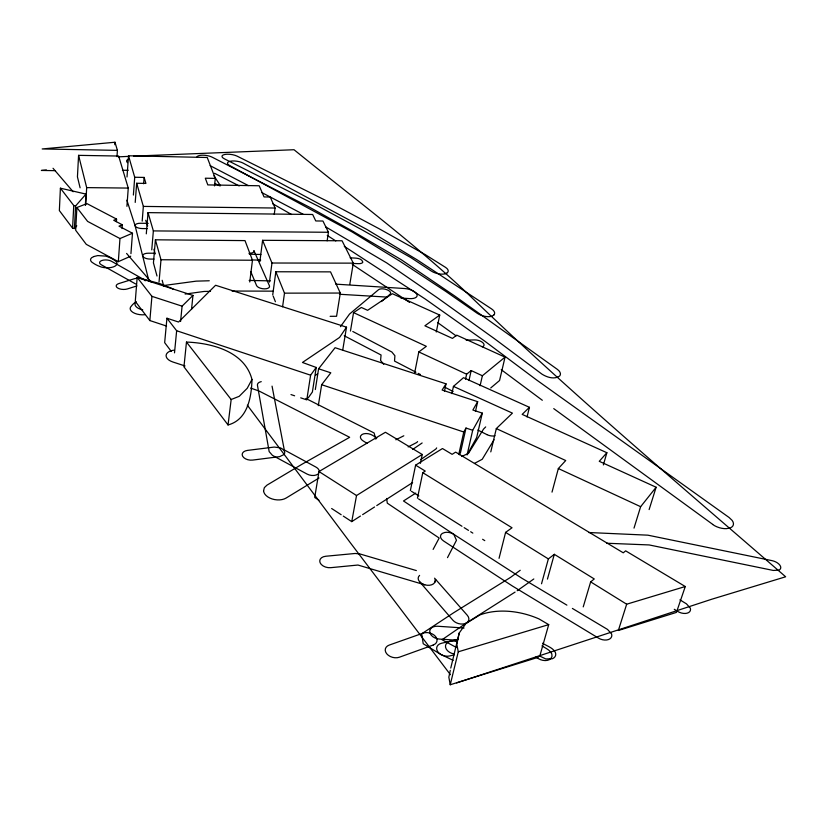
<?xml version="1.0" encoding="UTF-8"?>
<svg xmlns="http://www.w3.org/2000/svg" width="827" height="827" viewBox="0 0 827 827"><rect width="100%" height="100%" fill="white"/><g stroke="black" fill="none" stroke-linecap="round" stroke-linejoin="round"><path stroke-width="1.24" d="M85.367 205.272L85.998 194.087L60.402 188.194L59.358 210.575L72.58 228.159L74.409 228.583L76.787 225.781M72.58 228.159L73.758 205.51L60.402 188.194M74.409 228.583L75.608 205.944L85.998 194.087M126.924 206.336L128.257 188.08L118.654 156.045L78.575 155.352L77.438 176.864L80.105 187.812M116.4 221.636L116.576 219.103L86.928 203.607L76.88 207.536L75.671 230.268L86.277 244.347L118.323 261.652L130.738 256.184M85.708 204.807L86.68 187.615L78.575 155.352M114.819 144.715L114.984 142.244L42.187 148.953L117.403 150.369L116.979 156.603M118.323 261.652L119.967 238.558L132.485 233.235L130.935 253.631M122.024 228.593L122.293 224.789L113.712 220.282L116.576 219.103M127.007 176.999L128.526 155.776L207.246 157.502L215.299 178.394L214.503 185.899M133.385 195.048L134.718 177.257L128.526 155.776M135.215 202.419L136.672 183.263L145.914 183.418L144.125 177.433L134.718 177.257M143.629 183.77L144.125 177.433M191.533 309.329L192.96 295.425L137.168 277.407L135.277 301.369L149.852 320.556L166.568 326.076M142.182 221.14L143.35 206.409L136.672 183.263M146.296 233.834L148.023 212.632L312.658 214.482L315.769 220.954L322.943 221.026L328.443 232.273L327.13 240.833M151.755 249.868L153.357 230.909L148.023 212.632M249.764 281.986L252.462 260.236L244.999 240.605L155.404 239.799L153.44 262.903L156.996 276.011M149.852 320.556L151.92 296.345L137.168 277.407M159.042 281.935L160.996 259.75L155.404 239.799M342.781 349.718L346.523 327.172L215.599 285.263L178.56 322.023L166.93 318.23L164.666 342.647L171.313 351.423M174.507 352.86L176.647 330.738L166.93 318.23M180.586 321.476L182.085 306.166L192.96 295.425M186.468 342.068L183.956 366.826L228.045 424.944C247.811 419.734 251.522 396.857 251.977 379.469C244.792 351.516 211.846 342.978 186.468 342.068L231.167 399.513L228.045 424.944M259.885 261.58L262.593 240.306L342.058 240.771L353.294 263.141L349.79 284.426M274.254 214.369L275.081 208.032L270.243 197.022L264.03 196.929L259.202 185.765L207.815 184.907L205.313 178.208L215.299 178.394M269.437 282.1L271.969 263.017L262.593 240.306M272.724 294.898L275.836 271.763L330.531 271.866L340.31 293.047L336.568 316.276L330.128 316.317M282.596 306.734L284.488 293.151L275.836 271.763M346.523 327.172L339.566 337.447L302.455 362.464L316.224 367.457L310.611 375.189L306.786 399.886L300.708 397.839M316.224 367.457L312.379 392.019L308.182 397.921M315.335 389.538L318.602 368.78L335.09 347.712L446.011 383.831L444.481 391.068M318.302 405.664L321.651 384.71L330.8 372.812L318.602 368.78M420.395 463.337L422.235 454.478L385.434 432.273L318.984 471.545L314.715 497.482L318.943 500.232M350.462 331.038L353.553 312.627L361.347 307.458L367.601 310.321L392.36 293.709L439.726 315.066L436.284 331.999M343.288 516.1L351.754 521.62L356.53 495.528L422.235 454.478M414.616 373.101L418.813 351.93L426.339 346.327L353.553 312.627M410.357 490.607L415.609 465.156L442.476 448.534L452.121 454.333L455.646 452.121L623.258 552.808L625.657 550.854L685.273 586.529L676.445 612.404L618.338 630.505L626.67 604.206L685.273 586.529M417.428 498.205L422.783 472.682L425.264 471.09L415.609 465.156M539.917 655.635L548.714 624.633L539.008 618.937A62.521 41.402 18.2 0 0 479.794 614.988L465.88 623.568L459.202 633.048L456.835 644.305L458.282 651.8L450.229 684.756L538.346 657.248M450.291 670.346L448.844 677.179L450.229 684.756M450.767 668.061L459.202 633.048M451.893 393.621L453.444 386.395L463.492 377.681L529.445 407.318L527.047 416.942M465.518 379.211L466.624 374.197L471.173 370.558L482.368 375.758L505.039 357.14L456.721 335.152L452.462 338.398L424.892 325.797L439.726 315.066M468.971 380.554L471.173 370.558M458.789 454.281L463.782 432.004L466.004 428.055L472.693 430.267L482.296 413.118L472.868 410.027L477.675 401.674L442.114 390.044L446.011 383.831M466.004 428.055L460.463 452.751L459.357 454.757M480.094 385.764L482.368 375.758M475.473 411.37L477.675 401.674M467.079 454.964L472.693 430.267M482.296 413.118L476.683 437.524L467.679 453.868M505.039 357.14L499.56 380.523L490.731 387.956M490.783 451.893L496.314 428.593L512.42 413.128L453.444 386.395M263.596 490.659L264.351 487.651L266.966 485.149L301.979 464.257L349.666 437.307L259.12 391.057L250.653 388.08M499.043 558.328L505.597 532.381L512.027 527.781L422.783 472.682M552.012 492.127L558.349 468.537L565.72 460.536L496.314 428.593M541.53 583.779L548.363 558.918L554.307 554.317L594.262 578.952L590.654 581.888L583.231 606.894M547.443 579.096L554.307 554.317M603.369 464.929L606.873 452.72L522.168 414.389L529.445 407.318M634.009 528.122L640.636 506.693L656.131 487.237L599.255 461.311L606.873 452.72M649.123 509.577L656.131 487.237M434.785 582.322L435.943 580.078M447.5 557.646L456.463 540.258L453.744 534.294L403.504 500.976L415.712 493.119M433.121 549.397L439.178 538.046L387.294 503.157L386.643 498.464M251.977 379.469L247.221 388.297L239.23 396.309L231.167 399.513M494.07 439.726L482.234 459.274L474.512 463.389M340.445 326.696L349.542 314.053L378.487 289.75A6.492 2.936 12.2 0 1 386.953 289.739A6.492 2.936 12.2 0 1 390.075 294.236L381.464 301.566M485.687 426.918L483.506 429.13L468.444 453.392L461.621 456.473M533.818 578.972L517.175 590.747M520.224 570.279L510.424 577.463L453.672 612.745L421.718 633.782L423.217 643.747L440.75 654.395L453.186 660.349M315.552 375.251L317.651 373.783M420.788 459.554L435.498 449.299A7.619 4.331 14 0 0 436.646 447.893M412.652 449.474L422.142 442.972M351.754 521.62L360.448 516.038M362.629 514.642L374.579 506.972M376.761 505.576L412.621 482.565M515.076 592.091L466.748 622.772L442.042 639.747L456.421 647.5M319.005 478.006L286.173 498.019A13.056 8.167 8.8 0 1 272.145 498.96A13.056 8.167 8.8 0 1 263.565 490.762M408.166 446.9L416.115 442.817A7.598 4.3 13.6 0 0 417.573 441.566M395.844 439.788L403.814 435.788M122.293 224.789L118.995 226.153L132.485 233.235M456.638 682.916L711.716 599.244L785.65 576.781C678.781 484.002 570.413 392.825 468.537 294.495C413.572 242.466 352.664 197.415 294.03 149.728L133.788 156.127M136.931 285.925L127.286 288.964A6.905 3.184 3.2 0 1 117.61 287.972A6.905 3.184 3.2 0 1 118.861 283.558L134.512 278.689A6.833 3.132 3.5 0 1 145.273 280.818M458.282 651.8L548.714 624.633M450.126 641.276L458.385 639.178M454.168 654.901L449.754 655.945A9.169 6.389 15.3 0 1 437.628 651.48A9.169 6.389 15.3 0 1 441.556 643.251L450.322 641.225M185.134 294.071L204.176 291.445L210.503 291.352M163.219 285.594L196.195 281.149L209.272 280.767M46.415 169.948L41.35 170.455L55.502 170.662M118.354 156.851L128.65 156.365M466.139 340.124L474.77 339.918A6.771 3.267 15.2 0 1 482.834 342.688A6.771 3.267 15.2 0 1 482.275 346.823M122.427 170.331L128.257 170.259M232.036 291.042L272.807 291.156M284.488 293.151L340.31 293.047M249.154 280.446L270.346 280.86M271.969 263.017L353.294 263.141M154.763 253.227L148.343 253.207A6.606 2.894 4.7 0 0 142.761 256.122A6.606 2.894 4.7 0 0 150.204 259.078L154.049 259.089M160.996 259.75L252.462 260.236M153.357 230.909L328.443 232.273M86.68 187.615L128.257 188.08M143.35 206.409L275.081 208.032M147.268 228.624L142.223 228.562A6.358 2.615 4.7 0 1 135.132 225.823A6.358 2.615 4.7 0 1 140.6 223.259L148.209 223.373M249.351 254.189L260.887 254.489M251.863 259.926L260.691 260.143M606.708 543.246L649.174 544.941L773.297 570.444L778.869 570.154A8.539 4.559 19.9 0 0 779.851 565.151A8.539 4.559 19.9 0 0 771.911 560.623L647.892 535.172L588.721 532.516M350.11 257.828C354.039 258.272 361.42 257.238 362.857 262.149A6.296 2.626 10.4 0 1 358.256 263.658L353.17 263.451M339.452 294.257L386.54 297.069M335.803 284.147L404.692 288.53A10.358 4.652 12.9 0 1 416.891 294.257A10.358 4.652 12.9 0 1 409.344 298.599L400.95 298.02M457.197 640.253L439.437 639.075A9.045 6.223 14.8 0 1 429.761 632.066A9.045 6.223 14.8 0 1 437.783 626.246L464.04 628.024M73.758 205.51L75.608 205.944M416.363 570.578L360.003 553.976L355.197 553.47L325.807 556.24A8.601 5.634 10.8 0 0 320.111 562.742A8.601 5.634 10.8 0 0 330.748 567.673L357.957 565.037L424.737 584.813M151.92 296.345L182.085 306.166M185.021 365.958L172.833 361.988A11.754 6.42 5.7 0 1 166.093 355.393A11.754 6.42 5.7 0 1 173.815 350.172M176.647 330.738L310.611 375.189M321.651 384.71L463.782 432.004M290.98 394.572L294.629 395.802M135.804 284.054L101.152 264.692A6.73 3.008 3 0 1 101.907 260.484A6.73 3.008 3 0 1 111.387 261.208L142.875 278.999L159.818 283.578L171.613 288.313A6.854 3.298 5.8 0 1 173.422 289.398M558.349 468.537L640.636 506.693M418.813 351.93L466.624 374.197M477.83 430.04L486.948 434.63M305.825 398.459L374.104 432.966L375.83 439.147M239.179 185.92L214.544 173.288M214.958 183.449L219.537 185.817M352.788 331.482L391.864 352.013L394.903 355.755L394.52 361.068L415.929 372.191M248.307 185.579L210.161 165.679M261.921 192.629L303.406 214.4M344.249 335.772L381.061 355L380.585 360.448L383.749 364.356M418.183 373.359L420.436 374.528M445.236 387.398L453.124 391.502M119.967 238.558L87.61 221.409L76.88 207.536M325.642 226.846L386.726 262.914L437.359 297.761L494.112 338.45L542.016 374.176C547.009 377.308 554.286 379.727 559.61 376.058A11.051 5.634 14.2 0 0 557.305 369.338L454.674 295.952L401.157 259.657L351.599 230.568L309.329 207.101L212.301 157.244A9.004 3.143 8.1 0 0 202.739 155.187A9.004 3.143 8.1 0 0 196.795 157.254M542.595 643.199C546.885 646.135 552.881 647.541 555.393 652.503A9.18 6.171 17.4 0 1 552.384 658.726L545.789 658.943L539.369 655.883M291.528 214.503L272.796 203.814M566.888 605.137L521.868 578.228L453.734 534.283A8.311 5.117 13.5 0 0 444.73 532.485L442.29 533.425A8.311 5.117 13.5 0 0 443.52 540.93L512.347 585.981L598.531 638.144A9.045 5.872 18.6 0 0 608.3 639.612A9.045 5.872 18.6 0 0 611.546 633.854L607.514 629.419L572.377 608.424M679.908 599.844L686.451 603.844L690.297 608.083A8.87 5.386 20.4 0 1 687.01 613.21A8.87 5.386 20.4 0 1 677.52 611.318L674.263 609.282M541.974 645.866C545.469 648.244 550.12 649.857 551.847 654.054L551.971 656.555L550.761 658.674A9.19 6.151 17.8 0 1 538.398 658.633L535.803 657.052M352.261 264.392L409.551 302.382M590.654 581.888L626.67 604.206M548.363 558.918L505.597 532.381M376.802 437.959L372.626 435.353A7.639 4.424 12.4 0 0 362.071 434.464L360.717 435.808A7.639 4.424 12.4 0 0 363.187 440.936L367.167 443.437M411.422 491.269L418.834 495.921M418.514 498.888L461.973 526.272M464.143 527.636L468.485 530.376M470.666 531.74L472.837 533.115M482.617 539.276L484.787 540.641M318.984 471.545L356.53 495.528M327.265 235.447L335.772 240.915M344.29 246.384L425.274 299.033L484.88 341.241L536.547 379.934L729.145 517.537L732.143 520.41A12.994 6.854 18.1 0 1 730.417 527.853L726.54 528.649A12.994 6.854 18.1 0 1 712.667 524.473M331.648 508.512L341.169 514.725M437.514 322.478L456.153 335.886M542.326 400.268L501.234 369.679M553.739 408.621L712.678 524.359M434.568 578.176L467.307 615.309A8.921 6.016 15.1 0 1 465.125 623.558A8.921 6.016 15.1 0 1 452.927 620.25L419.589 581.722M126.593 253.434L151.269 282.11M73.148 191.75L53.031 168.274M450.436 674.718L350.245 542.636L247.325 405.189M220.509 185.837L213.976 175.82M250.726 271.514L256.525 285.48A6.647 3.122 8.7 0 0 264.309 288.861A6.647 3.122 8.7 0 0 269.416 285.728L253.899 250.581A6.378 2.719 7.4 0 1 248.958 253.3M273.168 296.045L275.412 301.752M145.728 220.271L147.671 225.967M126.882 200.175L135.121 225.792L148.994 281.242M114.984 142.244L117.403 150.369M162.164 280.281L163.767 286.297M153.967 249.247L155.187 253.91M272.052 386.126L284.281 449.929L315.831 467.028A7.96 4.828 11 0 1 319.139 472.444M435.074 579.655A8.652 5.613 13.3 0 1 424.913 584.844A8.652 5.613 13.3 0 1 419.599 575.385M454.261 653.992A9.149 6.347 15.6 0 1 445.577 645.267A9.149 6.347 15.6 0 1 457.135 641.762M495.011 435.746A7.453 4.001 15.3 0 1 486.958 434.63M261.249 381.65A7.412 4.156 9.8 0 0 257.455 385.32L269.168 451.614L272.403 455.326L307.003 474.036A7.96 4.828 11 0 0 317.961 474.057M142.761 309.898A11.216 5.541 4.3 0 1 135.235 302.992M144.89 314.705A11.278 5.603 4.2 0 1 132.816 312.327A11.278 5.603 4.2 0 1 131.421 306.042A38.063 19 4.7 0 1 136.228 301.69M127.492 162.65A9.283 3.432 6.8 0 1 128.95 159.001M284.064 454.488L279.64 456.638L252.669 460.081A7.939 4.848 8.1 0 1 242.611 456.194A7.939 4.848 8.1 0 1 247.48 450.405L274.275 447.066L280.219 447.82A7.877 4.714 10 0 1 284.736 452.834L284.064 454.488M493.874 315.015L491.745 316.265A10.41 4.797 15 0 1 477.262 313.309L445.867 291.466L400.113 261.373L352.157 231.963L229.606 165.524A8.994 3.143 8.4 0 1 230.578 161.172A8.994 3.143 8.4 0 1 243.107 163.095L366.899 229.472L417.139 259.843L491.693 308.998A10.4 5.096 12.4 0 1 493.874 315.015M93.823 256.546L91.621 257.735A10.772 4.797 2.9 0 0 93.213 263.089A29.689 13.16 3.3 0 0 101.587 267.121A10.772 4.817 3 0 0 113.464 266.873A10.772 4.817 3 0 0 116.4 261.787A30.31 13.594 2.7 0 0 105.928 256.132L97.772 255.574L93.823 256.546M447.376 272.714L445.164 273.851A9.955 4.29 13.3 0 1 431.332 271.07L410.998 257.683L362.03 229.823L317.661 205.902L224.324 158.794A8.901 3.081 8.4 0 1 224.768 154.463A8.901 3.081 8.4 0 1 237.204 156.189L330.511 202.853L378.88 228.614L424.902 254.406L445.526 267.369A9.955 4.58 10.5 0 1 447.376 272.714M433.276 645.008L399.358 657.227A9.211 6.42 14.7 0 1 386.767 653.826A9.211 6.42 14.7 0 1 389.238 645.081L423.031 633.151A9.097 6.306 14.5 0 1 435.457 636.366A9.097 6.306 14.5 0 1 433.276 644.998"/></g></svg>
